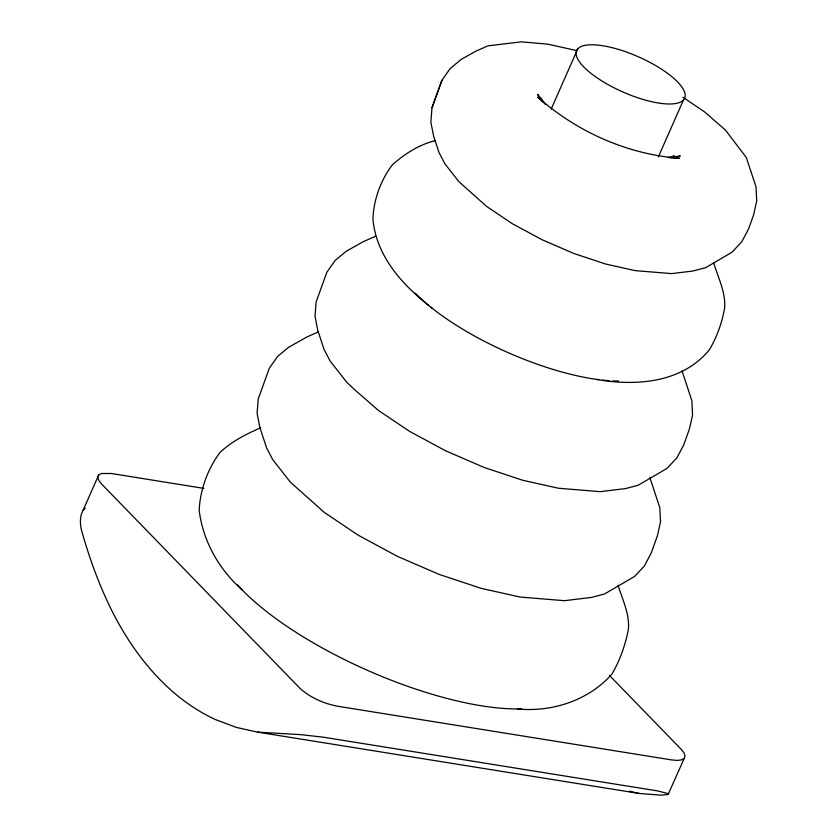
<?xml version="1.0" encoding="UTF-8"?>
<svg xmlns="http://www.w3.org/2000/svg" width="837" height="837" viewBox="0 0 837 837"><rect width="100%" height="100%" fill="white"/><g stroke="black" fill="none" stroke-linecap="round" stroke-linejoin="round"><path stroke-width="1.26" d="M576.557 50.576L547.932 44.173L521.315 41.85L487.929 45.857L475.74 51.224L461.177 59.427L450.139 68.582L441.863 80.425L431.997 107.774L430.856 122.045L433.576 135.971L438.933 152.365L444.939 163.853L458.802 181.577L486.538 206.383L512.213 223.646L542.01 239.706L573.879 253.485L605.653 264.032L635.178 270.633L671.724 273.615L692.89 271.031L705.664 267.662L732.009 252.219L741.833 241.705L748.592 228.867L753.53 215.151L756.69 201.1L756.01 186.871L746.332 157.555L725.48 130.101L704.587 111.886L682.94 97.333M203.851 488.379L111.195 473.48L101.319 473.512L98.661 475.008L97.803 477.372L98.818 480.448L101.612 484.037L299.698 688.045C310.035 697.566 323.427 703.404 337.102 706.146L671.672 759.923L677.279 760.414L681.559 759.891L684.216 758.395L685.064 756.031L684.059 752.955L681.255 749.377L609.472 675.438M431.997 107.774L441.863 80.425M98.661 475.008L83.062 510.371C79.724 516.324 79.975 523.345 81.419 529.811C89.517 559.043 100.021 587.584 113.842 614.62A429.643 254.553 -80.9 0 0 215.894 719.747L236.473 727.437L257.723 732.145L639.28 793.476L661.063 795.15L668.125 794.449L684.216 758.395M551.102 109.281L577.771 48.808M658.374 156.885L683.484 99.969A59.029 19.22 23.8 0 0 615.927 48.682A59.029 19.22 23.8 0 0 592.47 74.503A59.029 19.22 23.8 0 0 683.484 99.969M83.062 510.371L85.269 508.069M670.761 157.733L674.088 155.692L670.814 157.544M375.415 236.337L363.227 241.715L346.141 251.32L335.103 260.485L326.828 272.318L316.156 301.916L315.015 316.187L317.725 330.113L324.045 349.416L330.05 360.914L346.56 382.017L354.48 389.55L378.47 410.465L409.544 431.348L445.608 450.798L484.173 467.475L522.644 480.239L558.373 488.222L600.223 491.664L625.448 488.599L638.212 485.219L667.079 468.364L676.892 457.849L683.662 445.022L689.406 429.046L692.565 415.006L691.885 400.777L681.998 370.801M318.05 332.069L306.959 336.955L288.629 347.271L277.581 356.436L269.305 368.27L258.235 398.987L257.095 413.258L259.805 427.184L266.605 447.952L272.611 459.44L290.439 482.248L324.432 512.506L358.215 535.209L397.397 556.343L439.331 574.464L481.129 588.338L519.965 597.022L564.473 600.694L591.717 597.377L604.492 593.998L634.613 576.442L644.427 565.927L651.186 553.09L657.348 536.004L660.508 521.953L659.818 507.724L649.836 477.425M260.673 427.801C246.12 434.089 231.723 441.465 220.068 452.378C207.754 468.73 200.074 489.875 199.175 510.329C202.972 541.319 219.022 569.38 242.238 589.991M676.819 156.937L680.303 156.017L668.125 157.492L679.414 158.266C627.394 154.364 576.588 131.723 537.783 97.05L545.693 104.573L537.72 94.382L538.923 96.684M435.481 140.637C419.536 144.341 404.878 153.799 392.616 164.533C380.741 180.018 373.626 199.604 372.936 219.116C376.315 257.168 403.612 286.254 432.499 308.424M517.433 708.949C552.043 712.35 588.84 700.433 611.962 673.994C620.102 660.09 625.48 644.72 628.441 628.901C629.602 613.479 622.393 599.585 618.051 585.178M257.723 732.145L300.818 734.645L323.406 737.198L657.976 790.975L668.617 793.758M596.771 379.433C636.13 386.453 682.364 382.823 709.368 349.782C717.006 336.945 721.996 322.726 724.633 308.047C725.805 292.165 718.146 277.894 713.783 263.048M629.278 791.258L639.28 793.476M541.236 98.264L542.303 101.528M618.564 381.002A139.653 45.47 23.8 0 1 612.789 380.887M609.137 380.689A139.653 45.47 23.8 0 1 602.766 380.134M598.811 379.663A139.653 45.47 23.8 0 1 430.71 307.095M428.67 305.432A139.653 45.47 23.8 0 1 415.204 293.096M521.681 708.876A188.984 61.53 23.8 0 1 237.446 584.843"/></g></svg>
